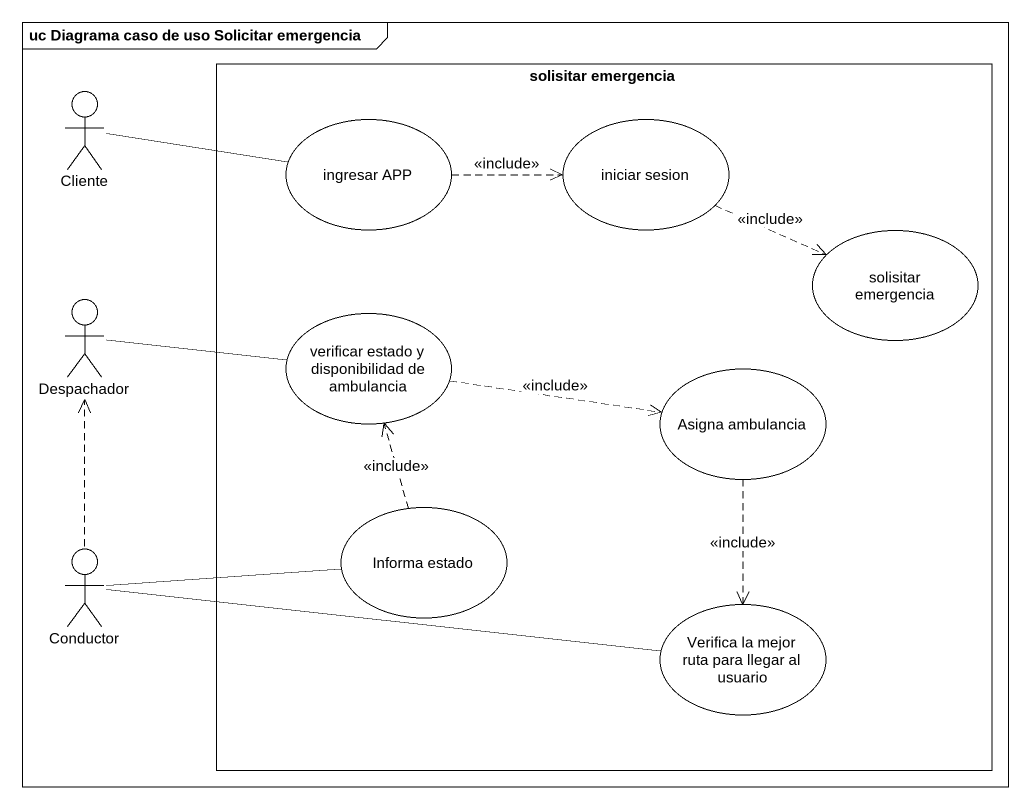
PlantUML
@startuml
mainframe uc Diagrama caso de uso Solicitar emergencia
actor Cliente
rectangle "solisitar emergencia" as solisitar_emergencia {
  usecase "ingresar APP" as ingresar_APP
  usecase "iniciar sesion" as iniciar_sesion
  usecase "solisitar emergencia" as solisitar_emergencia_2
  usecase "verificar estado y disponibilidad de ambulancia" as verificar_estado_y
  usecase "Asigna ambulancia" as Asigna_ambulancia
  usecase "Informa estado" as Informa_estado
  usecase "Verifica la mejor ruta para llegar al usuario" as Verifica_la_mejor_ruta_para
}
actor Despachador
actor Conductor
Cliente -right- ingresar_APP
ingresar_APP .right.> iniciar_sesion : <<include>>
iniciar_sesion .right.> solisitar_emergencia_2 : <<include>>
Despachador -right- verificar_estado_y
verificar_estado_y .right.> Asigna_ambulancia : <<include>>
Asigna_ambulancia ..> Verifica_la_mejor_ruta_para : <<include>>
Informa_estado .up.> verificar_estado_y : <<include>>
Conductor .up.> Despachador
Conductor -right- Informa_estado
Conductor -right- Verifica_la_mejor_ruta_para
@enduml
